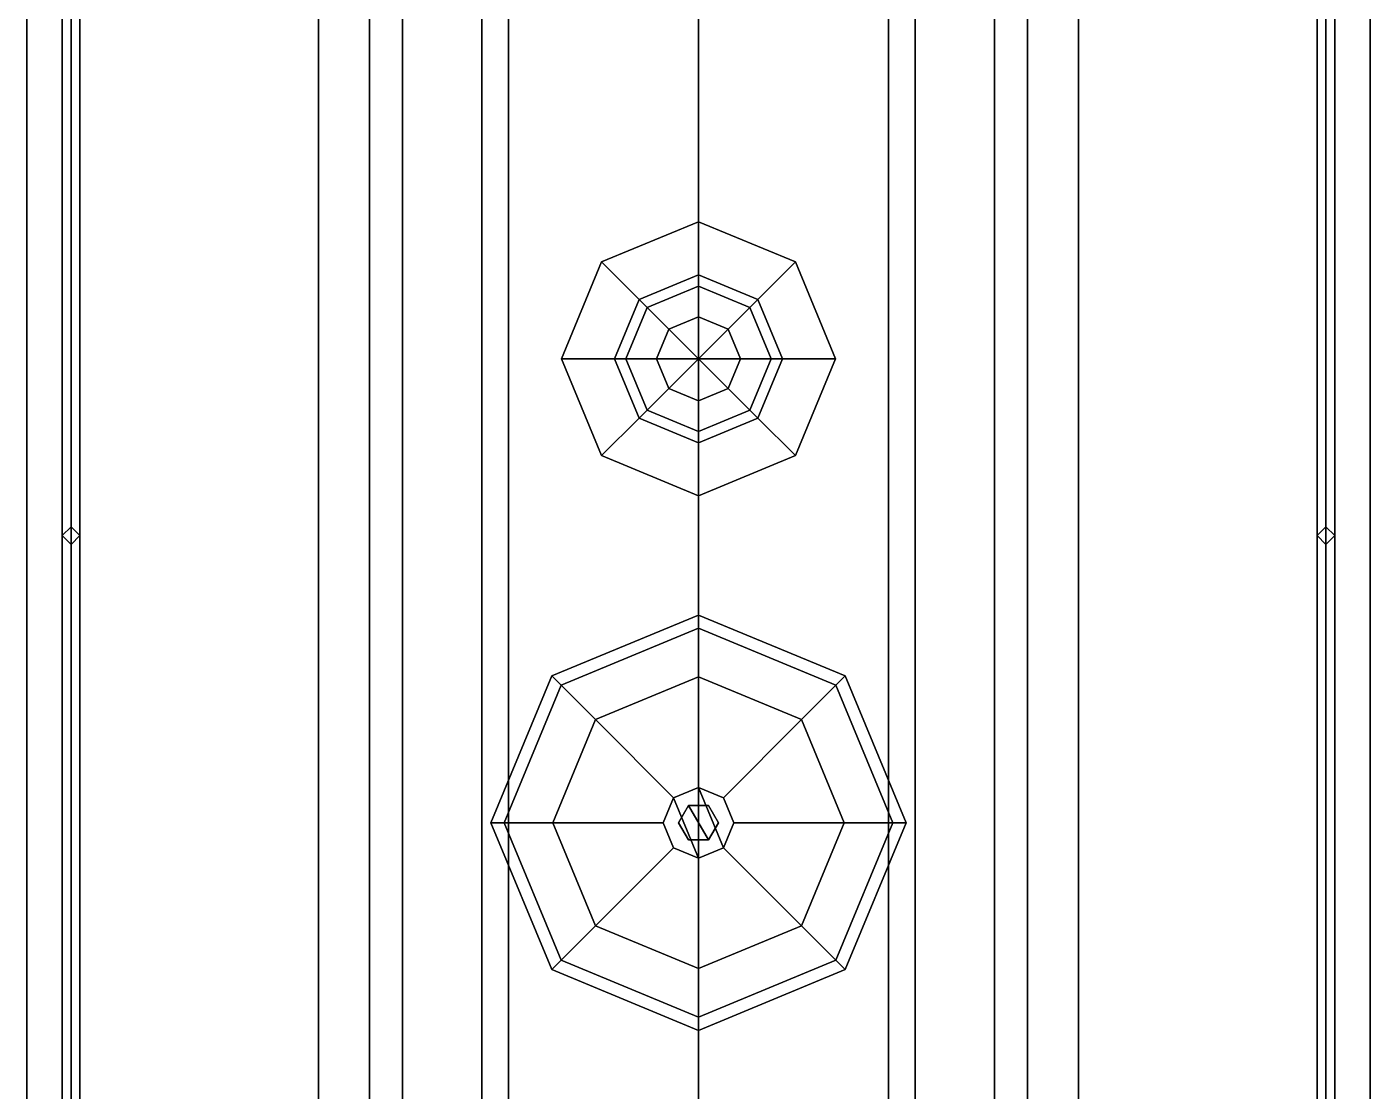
# Model space of a CAD drawing. Extents: x -1.6 to 1.6, y -8.4 to 8.4.
# Drawn here: x -1.52 to 1.52, y 3.573 to 5.981 of the extents above; entities that cross this region are included whole.
import ezdxf

# ---------------------------------------------------------------- set-up
doc = ezdxf.new("R2010")
doc.units = 0
doc.layers.get('0').update_dxf_attribs({"linetype": 'CONTINUOUS'})

msp = doc.modelspace()

# ---------------------------------------------------------------- linework, layer by layer
for points in [[(-1.42, 7.47, 2.52), (-1.44, 7.47, 2.5), (-1.44, 0.27, 2.5), (-1.42, 0.27, 2.52)], [(-1.44, 7.47, 2.5), (-1.42, 7.47, 2.48), (-1.42, 0.27, 2.48), (-1.44, 0.27, 2.5)], [(-1.44, 7.47, 2.06), (-1.42, 7.47, 2.04), (-1.42, 0.27, 2.04), (-1.44, 0.27, 2.06)], [(-1.42, 7.47, 2.08), (-1.44, 7.47, 2.06), (-1.44, 0.27, 2.06), (-1.42, 0.27, 2.08)], [(-1.4, 7.47, 2.5), (-1.42, 7.47, 2.52), (-1.42, 0.27, 2.52), (-1.4, 0.27, 2.5)], [(-1.42, 7.47, 2.48), (-1.4, 7.47, 2.5), (-1.4, 0.27, 2.5), (-1.42, 0.27, 2.48)], [(-1.42, 7.47, 2.04), (-1.4, 7.47, 2.06), (-1.4, 0.27, 2.06), (-1.42, 0.27, 2.04)], [(-1.4, 7.47, 2.06), (-1.42, 7.47, 2.08), (-1.42, 0.27, 2.08), (-1.4, 0.27, 2.06)], [(-0.86, 0.27, 2.04), (-0.7448, 0.27, 2.47), (-0.7448, 7.47, 2.47), (-0.86, 7.47, 2.04)], [(-0.7448, 0.27, 1.61), (-0.86, 0.27, 2.04), (-0.86, 7.47, 2.04), (-0.7448, 7.47, 1.61)], [(-0.7448, 0.27, 2.47), (-0.43, 0.27, 2.7848), (-0.43, 7.47, 2.7848), (-0.7448, 7.47, 2.47)], [(-0.43, 0.27, 1.2952), (-0.7448, 0.27, 1.61), (-0.7448, 7.47, 1.61), (-0.43, 7.47, 1.2952)], [(-0.43, 0.27, 2.7848), (0, 0.27, 2.9), (0, 7.47, 2.9), (-0.43, 7.47, 2.7848)], [(0, 0.27, 1.18), (-0.43, 0.27, 1.2952), (-0.43, 7.47, 1.2952), (0, 7.47, 1.18)], [(0, 0.27, 2.9), (0.43, 0.27, 2.7848), (0.43, 7.47, 2.7848), (0, 7.47, 2.9)], [(0.43, 0.27, 1.2952), (0, 0.27, 1.18), (0, 7.47, 1.18), (0.43, 7.47, 1.2952)], [(0.43, 0.27, 2.7848), (0.7448, 0.27, 2.47), (0.7448, 7.47, 2.47), (0.43, 7.47, 2.7848)], [(0.7448, 0.27, 1.61), (0.43, 0.27, 1.2952), (0.43, 7.47, 1.2952), (0.7448, 7.47, 1.61)], [(0.7448, 0.27, 2.47), (0.86, 0.27, 2.04), (0.86, 7.47, 2.04), (0.7448, 7.47, 2.47)], [(0.86, 0.27, 2.04), (0.7448, 0.27, 1.61), (0.7448, 7.47, 1.61), (0.86, 7.47, 2.04)], [(1.4, 7.47, 2.5), (1.42, 7.47, 2.48), (1.42, 0.27, 2.48), (1.4, 0.27, 2.5)], [(1.42, 7.47, 2.52), (1.4, 7.47, 2.5), (1.4, 0.27, 2.5), (1.42, 0.27, 2.52)], [(1.4, 7.47, 2.06), (1.42, 7.47, 2.04), (1.42, 0.27, 2.04), (1.4, 0.27, 2.06)], [(1.42, 7.47, 2.08), (1.4, 7.47, 2.06), (1.4, 0.27, 2.06), (1.42, 0.27, 2.08)], [(1.42, 7.47, 2.48), (1.44, 7.47, 2.5), (1.44, 0.27, 2.5), (1.42, 0.27, 2.48)], [(1.44, 7.47, 2.5), (1.42, 7.47, 2.52), (1.42, 0.27, 2.52), (1.44, 0.27, 2.5)], [(1.42, 7.47, 2.04), (1.44, 7.47, 2.06), (1.44, 0.27, 2.06), (1.42, 0.27, 2.04)], [(1.44, 7.47, 2.06), (1.42, 7.47, 2.08), (1.42, 0.27, 2.08), (1.44, 0.27, 2.06)], [(-1.52, 6.35, 1.59), (-1.52, 6.35, 1.47), (-1.52, 0.27, 1.47), (-1.52, 0.27, 1.59)], [(1.52, 0.27, 1.59), (1.52, 6.35, 1.59), (-1.52, 6.35, 1.59), (-1.52, 0.27, 1.59)], [(-1.52, 0.27, 1.47), (-1.52, 6.35, 1.47), (1.52, 6.35, 1.47), (1.52, 0.27, 1.47)], [(-0.67, 6.35, 1.23), (-0.67, 6.35, 0.33), (-0.67, 1.23, 0.33), (-0.67, 1.23, 1.23)], [(-0.49, 1.23, 1.23), (-0.49, 6.35, 1.23), (-0.67, 6.35, 1.23), (-0.67, 1.23, 1.23)], [(-0.67, 1.23, 0.33), (-0.67, 6.35, 0.33), (-0.49, 6.35, 0.33), (-0.49, 1.23, 0.33)], [(-0.49, 1.23, 0.33), (-0.49, 6.35, 0.33), (-0.49, 6.35, 1.23), (-0.49, 1.23, 1.23)], [(0.49, 1.23, 0.33), (0.49, 6.35, 0.33), (0.67, 6.35, 0.33), (0.67, 1.23, 0.33)], [(0.67, 1.23, 1.23), (0.67, 6.35, 1.23), (0.49, 6.35, 1.23), (0.49, 1.23, 1.23)], [(0.49, 6.35, 1.23), (0.49, 6.35, 0.33), (0.49, 1.23, 0.33), (0.49, 1.23, 1.23)], [(0.67, 1.23, 0.33), (0.67, 6.35, 0.33), (0.67, 6.35, 1.23), (0.67, 1.23, 1.23)], [(1.52, 0.27, 1.47), (1.52, 6.35, 1.47), (1.52, 6.35, 1.59), (1.52, 0.27, 1.59)], [(0, 5.54, 2.9), (-0.2192, 5.4492, 2.84), (-0.2192, 5.4492, 3.41), (0, 5.54, 3.41)], [(0, 5.54, 3.41), (-0.2192, 5.4492, 3.41), (-0.1344, 5.3644, 3.45), (0, 5.42, 3.45)], [(0.2192, 5.4492, 2.84), (0, 5.54, 2.9), (0, 5.54, 3.41), (0.2192, 5.4492, 3.41)], [(0.2192, 5.4492, 3.41), (0, 5.54, 3.41), (0, 5.42, 3.45), (0.1344, 5.3644, 3.45)], [(-0.2192, 5.4492, 2.84), (-0.31, 5.23, 2.81), (-0.31, 5.23, 3.41), (-0.2192, 5.4492, 3.41)], [(-0.2192, 5.4492, 3.41), (-0.31, 5.23, 3.41), (-0.19, 5.23, 3.45), (-0.1344, 5.3644, 3.45)], [(0.31, 5.23, 3.41), (0.2192, 5.4492, 3.41), (0.1344, 5.3644, 3.45), (0.19, 5.23, 3.45)], [(0.31, 5.23, 2.81), (0.2192, 5.4492, 2.84), (0.2192, 5.4492, 3.41), (0.31, 5.23, 3.41)], [(0, 5.3945, 3.49), (0, 5.42, 3.45), (-0.1344, 5.3644, 3.45), (-0.1164, 5.3464, 3.49)], [(0.1164, 5.3464, 3.49), (0.1344, 5.3644, 3.45), (0, 5.42, 3.45), (0, 5.3945, 3.49)], [(0, 5.325, 3.51), (0, 5.3945, 3.49), (-0.1164, 5.3464, 3.49), (-0.0672, 5.2972, 3.51)], [(0.0672, 5.2972, 3.51), (0.1164, 5.3464, 3.49), (0, 5.3945, 3.49), (0, 5.325, 3.51)], [(-0.1164, 5.3464, 3.49), (-0.1344, 5.3644, 3.45), (-0.19, 5.23, 3.45), (-0.1645, 5.23, 3.49)], [(0.1645, 5.23, 3.49), (0.19, 5.23, 3.45), (0.1344, 5.3644, 3.45), (0.1164, 5.3464, 3.49)], [(-0.0672, 5.2972, 3.51), (-0.1164, 5.3464, 3.49), (-0.1645, 5.23, 3.49), (-0.095, 5.23, 3.51)], [(0, 5.23, 3.52), (0, 5.325, 3.51), (-0.0672, 5.2972, 3.51), (0, 5.23, 3.52)], [(0, 5.23, 3.52), (0.0672, 5.2972, 3.51), (0, 5.325, 3.51), (0, 5.23, 3.52)], [(0.095, 5.23, 3.51), (0.1645, 5.23, 3.49), (0.1164, 5.3464, 3.49), (0.0672, 5.2972, 3.51)], [(0, 5.23, 3.52), (-0.0672, 5.2972, 3.51), (-0.095, 5.23, 3.51), (0, 5.23, 3.52)], [(0, 5.23, 3.52), (0.095, 5.23, 3.51), (0.0672, 5.2972, 3.51), (0, 5.23, 3.52)], [(-0.31, 5.23, 2.81), (-0.2192, 5.0108, 2.84), (-0.2192, 5.0108, 3.41), (-0.31, 5.23, 3.41)], [(-0.31, 5.23, 3.41), (-0.2192, 5.0108, 3.41), (-0.1344, 5.0956, 3.45), (-0.19, 5.23, 3.45)], [(-0.1645, 5.23, 3.49), (-0.19, 5.23, 3.45), (-0.1344, 5.0956, 3.45), (-0.1164, 5.1136, 3.49)], [(-0.095, 5.23, 3.51), (-0.1645, 5.23, 3.49), (-0.1164, 5.1136, 3.49), (-0.0672, 5.1628, 3.51)], [(0, 5.23, 3.52), (-0.095, 5.23, 3.51), (-0.0672, 5.1628, 3.51), (0, 5.23, 3.52)], [(0, 5.23, 3.52), (-0.0672, 5.1628, 3.51), (0, 5.135, 3.51), (0, 5.23, 3.52)], [(0, 5.23, 3.52), (0, 5.135, 3.51), (0.0672, 5.1628, 3.51), (0, 5.23, 3.52)], [(0, 5.23, 3.52), (0.0672, 5.1628, 3.51), (0.095, 5.23, 3.51), (0, 5.23, 3.52)], [(0.0672, 5.1628, 3.51), (0.1164, 5.1136, 3.49), (0.1645, 5.23, 3.49), (0.095, 5.23, 3.51)], [(0.1164, 5.1136, 3.49), (0.1344, 5.0956, 3.45), (0.19, 5.23, 3.45), (0.1645, 5.23, 3.49)], [(0.2192, 5.0108, 3.41), (0.31, 5.23, 3.41), (0.19, 5.23, 3.45), (0.1344, 5.0956, 3.45)], [(0.2192, 5.0108, 2.84), (0.31, 5.23, 2.81), (0.31, 5.23, 3.41), (0.2192, 5.0108, 3.41)], [(-0.0672, 5.1628, 3.51), (-0.1164, 5.1136, 3.49), (0, 5.0655, 3.49), (0, 5.135, 3.51)], [(0, 5.135, 3.51), (0, 5.0655, 3.49), (0.1164, 5.1136, 3.49), (0.0672, 5.1628, 3.51)], [(-0.1164, 5.1136, 3.49), (-0.1344, 5.0956, 3.45), (0, 5.04, 3.45), (0, 5.0655, 3.49)], [(0, 5.0655, 3.49), (0, 5.04, 3.45), (0.1344, 5.0956, 3.45), (0.1164, 5.1136, 3.49)], [(-0.2192, 5.0108, 3.41), (0, 4.92, 3.41), (0, 5.04, 3.45), (-0.1344, 5.0956, 3.45)], [(0, 4.92, 3.41), (0.2192, 5.0108, 3.41), (0.1344, 5.0956, 3.45), (0, 5.04, 3.45)], [(-0.2192, 5.0108, 2.84), (0, 4.92, 2.9), (0, 4.92, 3.41), (-0.2192, 5.0108, 3.41)], [(0, 4.92, 2.9), (0.2192, 5.0108, 2.84), (0.2192, 5.0108, 3.41), (0, 4.92, 3.41)], [(-1.42, 4.85, 1.59), (-1.44, 4.83, 1.59), (-1.44, 4.83, 2.5), (-1.42, 4.85, 2.48)], [(-1.4, 4.83, 1.59), (-1.42, 4.85, 1.59), (-1.42, 4.85, 2.48), (-1.4, 4.83, 2.5)], [(1.42, 4.85, 1.59), (1.4, 4.83, 1.59), (1.4, 4.83, 2.5), (1.42, 4.85, 2.48)], [(1.44, 4.83, 1.59), (1.42, 4.85, 1.59), (1.42, 4.85, 2.48), (1.44, 4.83, 2.5)], [(-1.44, 4.83, 1.59), (-1.42, 4.81, 1.59), (-1.42, 4.81, 2.48), (-1.44, 4.83, 2.5)], [(-1.42, 4.81, 1.59), (-1.4, 4.83, 1.59), (-1.4, 4.83, 2.5), (-1.42, 4.81, 2.48)], [(1.4, 4.83, 1.59), (1.42, 4.81, 1.59), (1.42, 4.81, 2.48), (1.4, 4.83, 2.5)], [(1.42, 4.81, 1.59), (1.44, 4.83, 1.59), (1.44, 4.83, 2.5), (1.42, 4.81, 2.48)], [(0, 4.65, 2.9), (-0.3323, 4.5123, 2.79), (-0.3323, 4.5123, 3.82), (0, 4.65, 3.82)], [(0, 4.65, 3.82), (-0.3323, 4.5123, 3.82), (-0.3111, 4.4911, 3.91), (0, 4.62, 3.91)], [(0.3323, 4.5123, 2.79), (0, 4.65, 2.9), (0, 4.65, 3.82), (0.3323, 4.5123, 3.82)], [(0.3323, 4.5123, 3.82), (0, 4.65, 3.82), (0, 4.62, 3.91), (0.3111, 4.4911, 3.91)], [(0, 4.62, 3.91), (-0.3111, 4.4911, 3.91), (-0.2333, 4.4133, 3.98), (0, 4.51, 3.98)], [(0.3111, 4.4911, 3.91), (0, 4.62, 3.91), (0, 4.51, 3.98), (0.2333, 4.4133, 3.98)], [(-0.3323, 4.5123, 2.79), (-0.47, 4.18, 2.71), (-0.47, 4.18, 3.82), (-0.3323, 4.5123, 3.82)], [(-0.3323, 4.5123, 3.82), (-0.47, 4.18, 3.82), (-0.44, 4.18, 3.91), (-0.3111, 4.4911, 3.91)], [(0, 4.51, 3.98), (-0.2333, 4.4133, 3.98), (-0.0566, 4.2366, 4.01), (0, 4.26, 4.01)], [(0.2333, 4.4133, 3.98), (0, 4.51, 3.98), (0, 4.26, 4.01), (0.0566, 4.2366, 4.01)], [(0.47, 4.18, 3.82), (0.3323, 4.5123, 3.82), (0.3111, 4.4911, 3.91), (0.44, 4.18, 3.91)], [(0.47, 4.18, 2.71), (0.3323, 4.5123, 2.79), (0.3323, 4.5123, 3.82), (0.47, 4.18, 3.82)], [(-0.3111, 4.4911, 3.91), (-0.44, 4.18, 3.91), (-0.33, 4.18, 3.98), (-0.2333, 4.4133, 3.98)], [(0.44, 4.18, 3.91), (0.3111, 4.4911, 3.91), (0.2333, 4.4133, 3.98), (0.33, 4.18, 3.98)], [(-0.2333, 4.4133, 3.98), (-0.33, 4.18, 3.98), (-0.08, 4.18, 4.01), (-0.0566, 4.2366, 4.01)], [(0.33, 4.18, 3.98), (0.2333, 4.4133, 3.98), (0.0566, 4.2366, 4.01), (0.08, 4.18, 4.01)], [(0, 4.26, 4.01), (-0.0566, 4.2366, 4.01), (-0.0566, 4.2366, 4.11), (0, 4.26, 4.11)], [(0.0566, 4.1234, 4.11), (0, 4.26, 4.11), (-0.0566, 4.2366, 4.11), (0, 4.1, 4.11)], [(0.0566, 4.2366, 4.01), (0, 4.26, 4.01), (0, 4.26, 4.11), (0.0566, 4.2366, 4.11)], [(0.08, 4.18, 4.11), (0.0566, 4.2366, 4.11), (0, 4.26, 4.11), (0.0566, 4.1234, 4.11)], [(-0.0566, 4.2366, 4.01), (-0.08, 4.18, 4.01), (-0.08, 4.18, 4.11), (-0.0566, 4.2366, 4.11)], [(0, 4.1, 4.11), (-0.0566, 4.2366, 4.11), (-0.08, 4.18, 4.11), (-0.0566, 4.1234, 4.11)], [(0.08, 4.18, 4.01), (0.0566, 4.2366, 4.01), (0.0566, 4.2366, 4.11), (0.08, 4.18, 4.11)], [(-0.0225, 4.219, 4.11), (-0.045, 4.18, 4.11), (-0.045, 4.18, 4.28), (-0.0225, 4.219, 4.28)], [(0.0225, 4.141, 4.28), (-0.0225, 4.219, 4.28), (-0.045, 4.18, 4.28), (-0.0225, 4.141, 4.28)], [(0.0225, 4.219, 4.11), (-0.0225, 4.219, 4.11), (-0.0225, 4.219, 4.28), (0.0225, 4.219, 4.28)], [(0.045, 4.18, 4.28), (0.0225, 4.219, 4.28), (-0.0225, 4.219, 4.28), (0.0225, 4.141, 4.28)], [(0.045, 4.18, 4.11), (0.0225, 4.219, 4.11), (0.0225, 4.219, 4.28), (0.045, 4.18, 4.28)], [(-0.47, 4.18, 2.71), (-0.3323, 3.8477, 2.79), (-0.3323, 3.8477, 3.82), (-0.47, 4.18, 3.82)], [(-0.47, 4.18, 3.82), (-0.3323, 3.8477, 3.82), (-0.3111, 3.8689, 3.91), (-0.44, 4.18, 3.91)], [(-0.44, 4.18, 3.91), (-0.3111, 3.8689, 3.91), (-0.2333, 3.9467, 3.98), (-0.33, 4.18, 3.98)], [(-0.33, 4.18, 3.98), (-0.2333, 3.9467, 3.98), (-0.0566, 4.1234, 4.01), (-0.08, 4.18, 4.01)], [(-0.08, 4.18, 4.01), (-0.0566, 4.1234, 4.01), (-0.0566, 4.1234, 4.11), (-0.08, 4.18, 4.11)], [(-0.045, 4.18, 4.11), (-0.0225, 4.141, 4.11), (-0.0225, 4.141, 4.28), (-0.045, 4.18, 4.28)], [(0.0225, 4.141, 4.11), (0.045, 4.18, 4.11), (0.045, 4.18, 4.28), (0.0225, 4.141, 4.28)], [(0.2333, 3.9467, 3.98), (0.33, 4.18, 3.98), (0.08, 4.18, 4.01), (0.0566, 4.1234, 4.01)], [(0.0566, 4.1234, 4.01), (0.08, 4.18, 4.01), (0.08, 4.18, 4.11), (0.0566, 4.1234, 4.11)], [(0.3111, 3.8689, 3.91), (0.44, 4.18, 3.91), (0.33, 4.18, 3.98), (0.2333, 3.9467, 3.98)], [(0.3323, 3.8477, 3.82), (0.47, 4.18, 3.82), (0.44, 4.18, 3.91), (0.3111, 3.8689, 3.91)], [(0.3323, 3.8477, 2.79), (0.47, 4.18, 2.71), (0.47, 4.18, 3.82), (0.3323, 3.8477, 3.82)], [(-0.0225, 4.141, 4.11), (0.0225, 4.141, 4.11), (0.0225, 4.141, 4.28), (-0.0225, 4.141, 4.28)], [(-0.2333, 3.9467, 3.98), (0, 3.85, 3.98), (0, 4.1, 4.01), (-0.0566, 4.1234, 4.01)], [(-0.0566, 4.1234, 4.01), (0, 4.1, 4.01), (0, 4.1, 4.11), (-0.0566, 4.1234, 4.11)], [(0, 3.85, 3.98), (0.2333, 3.9467, 3.98), (0.0566, 4.1234, 4.01), (0, 4.1, 4.01)], [(0, 4.1, 4.01), (0.0566, 4.1234, 4.01), (0.0566, 4.1234, 4.11), (0, 4.1, 4.11)], [(-0.3111, 3.8689, 3.91), (0, 3.74, 3.91), (0, 3.85, 3.98), (-0.2333, 3.9467, 3.98)], [(0, 3.74, 3.91), (0.3111, 3.8689, 3.91), (0.2333, 3.9467, 3.98), (0, 3.85, 3.98)], [(-0.3323, 3.8477, 3.82), (0, 3.71, 3.82), (0, 3.74, 3.91), (-0.3111, 3.8689, 3.91)], [(0, 3.71, 3.82), (0.3323, 3.8477, 3.82), (0.3111, 3.8689, 3.91), (0, 3.74, 3.91)], [(-0.3323, 3.8477, 2.79), (0, 3.71, 2.9), (0, 3.71, 3.82), (-0.3323, 3.8477, 3.82)], [(0, 3.71, 2.9), (0.3323, 3.8477, 2.79), (0.3323, 3.8477, 3.82), (0, 3.71, 3.82)]]:
    msp.add_3dface(points)

doc.saveas('drawing.dxf')
